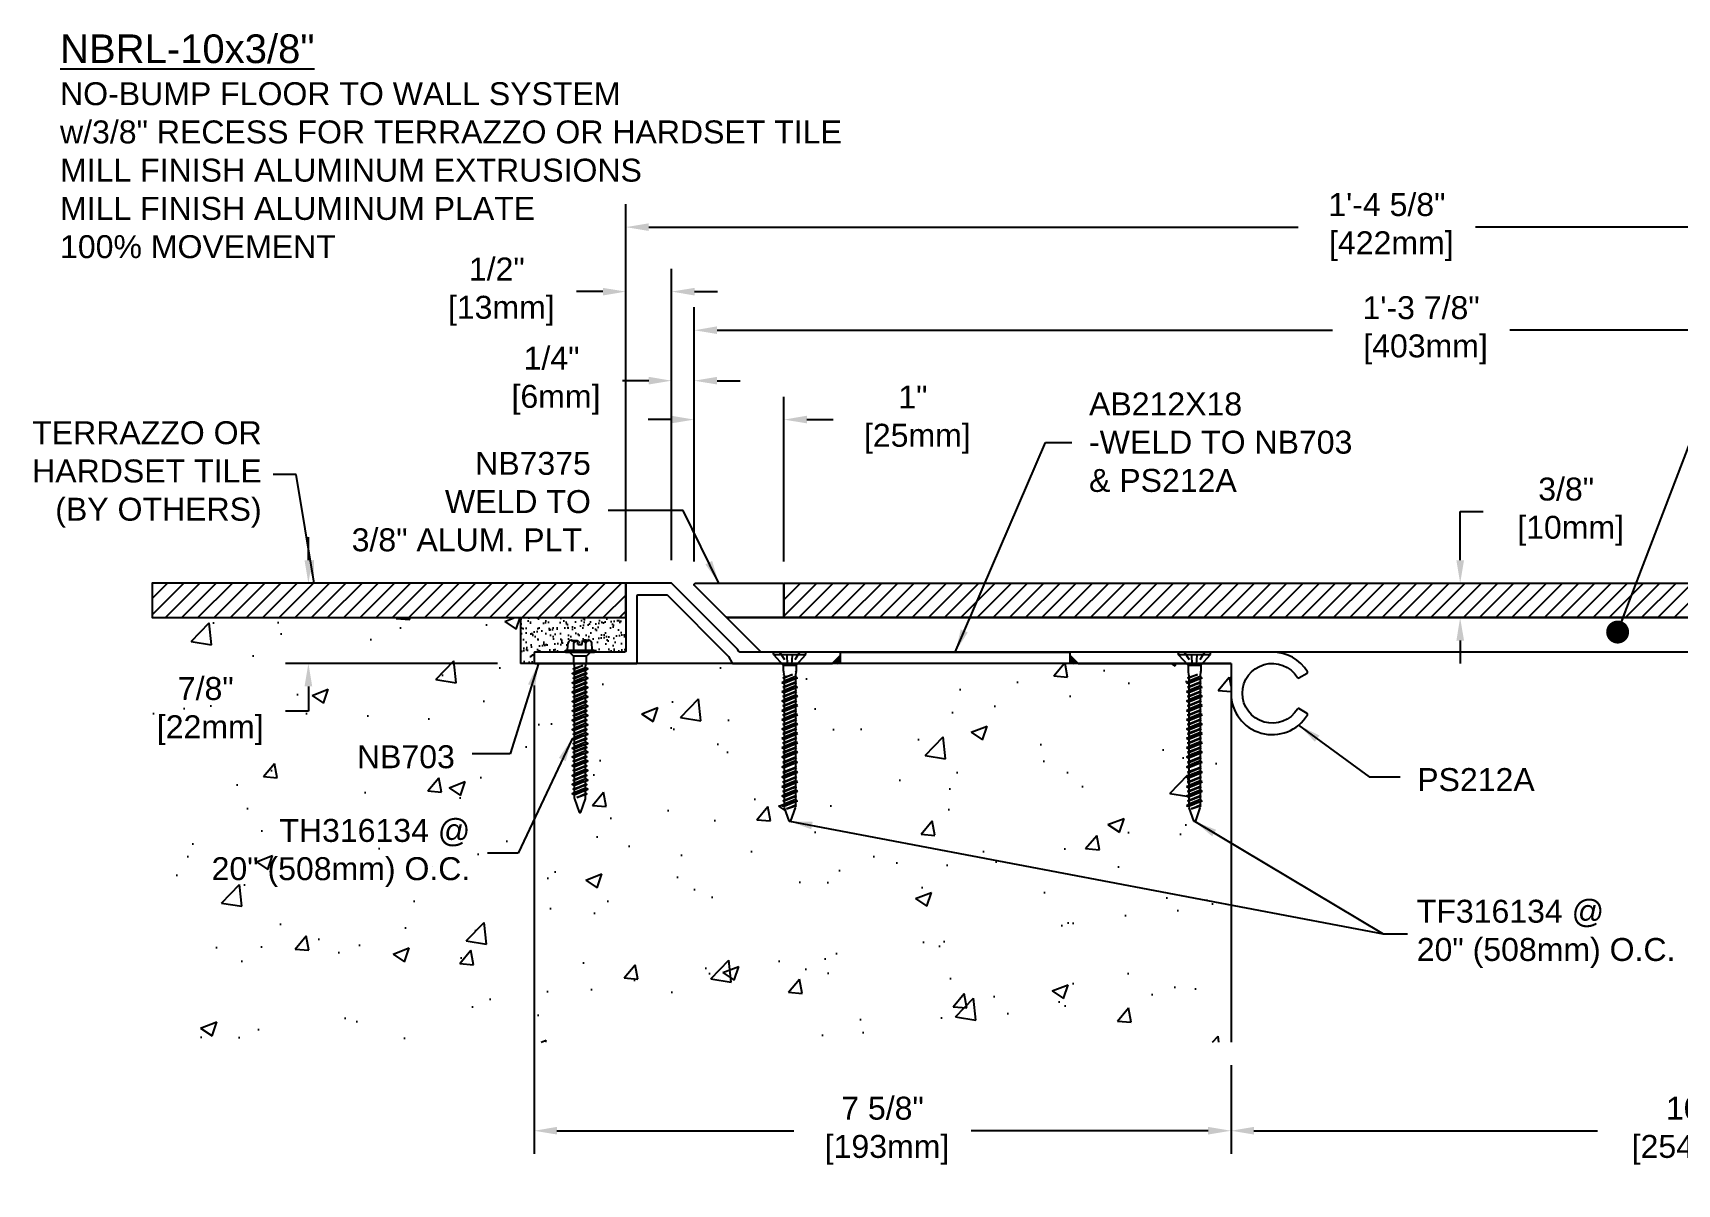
# Model space of a CAD drawing. Header units: inches. Extents: x -15.1 to 38.3, y -3.3 to 9.2.
# Drawn here: x -15.07 to 2.86, y -3.34 to 9.2 of the extents above; entities that cross this region are included whole.
import ezdxf

# ---------------------------------------------------------------- set-up
doc = ezdxf.new("R2010")
doc.units = ezdxf.units.IN
doc.header["$MEASUREMENT"] = 0
doc.linetypes.add('DASHED', pattern=[0.75, 0.5, -0.25])
for name, color, linetype in [('Anchors', 4, 'Continuous'), ('Conditions', 1, 'Continuous'), ('Dimensions', 3, 'Continuous'), ('Text', 2, 'Continuous')]:
    doc.layers.add(name, color=color, linetype=linetype)
doc.styles.add('Arial', font='arial.ttf')
doc.dimstyles.new('Arial', dxfattribs={"dimtxt": 0.25, "dimasz": 0.25, "dimexe": 0.25, "dimexo": 0.25, "dimgap": 0.25, "dimtad": 0, "dimtih": 1, "dimtoh": 1, "dimdec": 4, "dimzin": 0, "dimdsep": 46, "dimlunit": 4, "dimtxsty": 'Arial', "dimcen": 0.1875, "dimadec": 0, "dimazin": 0, "dimtfac": 1, "dimtdec": 4, "dimtofl": 0, "dimtmove": 0, "dimatfit": 3, "dimfxl": 0, "dimfrac": 2, "dimtolj": 1, "dimtzin": 0, "dimarcsym": 0})

# ---------------------------------------------------------------- blocks, each defined once
blk = doc.blocks.new('*D0')
at = {"layer": 'Defpoints', "color": 0}
for p in [(-8.1, 6.385), (-8.6, 3.197), (-8.1, 3.207)]:
    blk.add_point(p, dxfattribs=at)
at = {"layer": 'Dimensions', "color": 0, "lineweight": -2}
for p, q in [((-8.6, 3.447), (-8.6, 6.635)), ((-8.1, 3.457), (-8.1, 6.635)), ((-8.85, 6.385), (-9.136, 6.385)), ((-7.85, 6.385), (-7.6, 6.385))]:
    blk.add_line(p, q, dxfattribs=at)
at = {"layer": 'Dimensions', "color": 0}
for points in [[(-8.85, 6.426), (-8.85, 6.343), (-8.6, 6.385)], [(-7.85, 6.426), (-7.85, 6.343), (-8.1, 6.385)]]:
    blk.add_solid(points, dxfattribs=at)
at = {"layer": 'Dimensions', "color": 0, "insert": (-10.006, 6.385), "char_height": 0.25, "attachment_point": 5, "style": 'Arial'}
blk.add_mtext('\\A1;1/2"\\P [13mm]', dxfattribs=at)
blk = doc.blocks.new('*D1')
at = {"layer": 'Defpoints', "color": 0}
for p in [(-2, -1.795), (8, -1.795), (8, -2.761)]:
    blk.add_point(p, dxfattribs=at)
at = {"layer": 'Dimensions', "color": 0, "lineweight": -2}
for p, q in [((-2, -2.045), (-2, -3.011)), ((8, -2.045), (8, -3.011)), ((-1.75, -2.761), (1.997, -2.761)), ((7.75, -2.761), (4.003, -2.761))]:
    blk.add_line(p, q, dxfattribs=at)
at = {"layer": 'Dimensions', "color": 0}
for points in [[(-1.75, -2.719), (-1.75, -2.802), (-2, -2.761)], [(7.75, -2.719), (7.75, -2.802), (8, -2.761)]]:
    blk.add_solid(points, dxfattribs=at)
at = {"layer": 'Dimensions', "color": 0, "insert": (3, -2.761), "char_height": 0.25, "attachment_point": 5, "style": 'Arial'}
blk.add_mtext('\\A1;10"\\P [254mm]', dxfattribs=at)
blk = doc.blocks.new('*D2')
at = {"layer": 'Defpoints', "color": 0}
for p in [(-8.6, 3.207), (-12.061, 2.332), (-9.75, 2.332)]:
    blk.add_point(p, dxfattribs=at)
at = {"layer": 'Dimensions', "color": 0, "lineweight": -2}
for p, q in [((-12.061, 3.457), (-12.061, 3.707)), ((-8.85, 3.207), (-12.311, 3.207)), ((-10, 2.332), (-12.311, 2.332)), ((-12.061, 2.082), (-12.061, 1.813)), ((-12.061, 1.813), (-12.311, 1.813))]:
    blk.add_line(p, q, dxfattribs=at)
at = {"layer": 'Dimensions', "color": 0}
for points in [[(-12.103, 3.457), (-12.019, 3.457), (-12.061, 3.207)], [(-12.103, 2.082), (-12.019, 2.082), (-12.061, 2.332)]]:
    blk.add_solid(points, dxfattribs=at)
at = {"layer": 'Dimensions', "color": 0, "insert": (-13.18, 1.813), "char_height": 0.25, "attachment_point": 5, "style": 'Arial'}
blk.add_mtext('\\A1;7/8"\\P [22mm]', dxfattribs=at)
blk = doc.blocks.new('*D3')
at = {"layer": 'Defpoints', "color": 0}
for p in [(-0.891, 3.207), (0.499, 3.207), (-1.041, 2.832)]:
    blk.add_point(p, dxfattribs=at)
at = {"layer": 'Dimensions', "color": 0, "lineweight": -2}
for p, q in [((0.499, 3.457), (0.499, 3.987)), ((0.499, 3.987), (0.749, 3.987)), ((-0.641, 3.207), (0.749, 3.207)), ((-0.791, 2.832), (0.749, 2.832)), ((0.499, 2.582), (0.499, 2.332))]:
    blk.add_line(p, q, dxfattribs=at)
at = {"layer": 'Dimensions', "color": 0}
for points in [[(0.458, 3.457), (0.541, 3.457), (0.499, 3.207)], [(0.458, 2.582), (0.541, 2.582), (0.499, 2.832)]]:
    blk.add_solid(points, dxfattribs=at)
at = {"layer": 'Dimensions', "color": 0, "insert": (1.655, 3.987), "char_height": 0.25, "attachment_point": 5, "style": 'Arial'}
blk.add_mtext('\\A1;3/8"\\P [10mm]', dxfattribs=at)
blk = doc.blocks.new('*D4')
at = {"layer": 'Defpoints', "color": 0}
for p in [(8, 7.088), (-8.6, 3.197), (8, 3.207)]:
    blk.add_point(p, dxfattribs=at)
at = {"layer": 'Dimensions', "color": 0, "lineweight": -2}
for p, q in [((-8.6, 3.447), (-8.6, 7.338)), ((8, 3.457), (8, 7.338)), ((-8.35, 7.088), (-1.266, 7.088)), ((7.75, 7.088), (0.667, 7.088))]:
    blk.add_line(p, q, dxfattribs=at)
at = {"layer": 'Dimensions', "color": 0}
for points in [[(-8.35, 7.129), (-8.35, 7.046), (-8.6, 7.088)], [(7.75, 7.129), (7.75, 7.046), (8, 7.088)]]:
    blk.add_solid(points, dxfattribs=at)
at = {"layer": 'Dimensions', "color": 0, "insert": (-0.3, 7.088), "char_height": 0.25, "attachment_point": 5, "style": 'Arial'}
blk.add_mtext('\\A1;1\'-4 5/8"\\P [422mm]', dxfattribs=at)
blk = doc.blocks.new('A$C63CB1885')
for p, q in [((-0.176, 0), (-0.175, 0.018)), ((-0.176, 0), (0.176, 0)), ((-0.176, 0), (-0.07, -0.113)), ((-0.163, 0.029), (0.163, 0.029)), ((0.07, -0.113), (0.176, 0)), ((0.176, 0), (0.175, 0.018)), ((-0.07, -0.113), (0.07, -0.113)), ((-0.07, -0.113), (-0.07, -0.18)), ((0.07, -0.113), (0.07, -0.18)), ((-0.086, -0.302), (0.086, -0.251)), ((-0.086, -0.302), (-0.062, -0.289)), ((-0.086, -0.302), (-0.062, -0.315)), ((-0.086, -0.403), (0.086, -0.353)), ((-0.074, -0.251), (0.032, -0.215)), ((-0.074, -0.251), (-0.062, -0.245)), ((-0.074, -0.251), (-0.062, -0.257)), ((-0.074, -0.353), (0.074, -0.302)), ((-0.074, -0.353), (-0.062, -0.346)), ((-0.074, -0.353), (-0.062, -0.359)), ((-0.069, -0.189), (-0.063, -0.215)), ((-0.062, -0.245), (0.032, -0.215)), ((0.032, -0.215), (-0.062, -0.257)), ((-0.062, -0.225), (-0.062, -0.245)), ((0.062, -0.238), (-0.062, -0.289)), ((-0.062, -0.257), (-0.062, -0.289)), ((0.062, -0.264), (-0.062, -0.315)), ((-0.062, -0.346), (0.062, -0.296)), ((0.062, -0.308), (-0.062, -0.359)), ((-0.062, -0.315), (-0.062, -0.346)), ((0.062, -0.34), (-0.062, -0.391)), ((0.062, -0.225), (0.062, -0.238)), ((0.086, -0.251), (0.062, -0.238)), ((0.086, -0.251), (0.062, -0.264)), ((0.062, -0.264), (0.062, -0.296)), ((0.074, -0.302), (0.062, -0.296)), ((0.074, -0.302), (0.062, -0.308)), ((0.062, -0.308), (0.062, -0.34)), ((0.086, -0.353), (0.062, -0.34)), ((0.086, -0.353), (0.062, -0.366)), ((0.069, -0.189), (0.063, -0.215)), ((-0.086, -0.403), (-0.062, -0.391)), ((-0.086, -0.403), (-0.062, -0.416)), ((-0.086, -0.505), (0.086, -0.454)), ((-0.086, -0.505), (-0.062, -0.492)), ((-0.086, -0.505), (-0.062, -0.518)), ((-0.074, -0.454), (0.074, -0.403)), ((-0.074, -0.454), (-0.062, -0.448)), ((-0.074, -0.454), (-0.062, -0.46)), ((-0.074, -0.556), (0.074, -0.505)), ((-0.062, -0.359), (-0.062, -0.391)), ((0.062, -0.366), (-0.062, -0.416)), ((-0.062, -0.448), (0.062, -0.397)), ((0.062, -0.41), (-0.062, -0.46)), ((-0.062, -0.416), (-0.062, -0.448)), ((0.062, -0.441), (-0.062, -0.492)), ((-0.062, -0.46), (-0.062, -0.492)), ((0.062, -0.467), (-0.062, -0.518)), ((-0.062, -0.55), (0.062, -0.499)), ((0.062, -0.511), (-0.062, -0.562)), ((-0.062, -0.518), (-0.062, -0.55)), ((0.062, -0.366), (0.062, -0.397)), ((0.074, -0.403), (0.062, -0.397)), ((0.074, -0.403), (0.062, -0.41)), ((0.062, -0.41), (0.062, -0.441)), ((0.086, -0.454), (0.062, -0.441)), ((0.086, -0.454), (0.062, -0.467)), ((0.062, -0.467), (0.062, -0.499)), ((0.074, -0.505), (0.062, -0.499)), ((0.074, -0.505), (0.062, -0.511)), ((0.062, -0.511), (0.062, -0.543)), ((-0.086, -0.607), (0.086, -0.556)), ((-0.086, -0.607), (-0.062, -0.594)), ((-0.086, -0.607), (-0.062, -0.619)), ((-0.086, -0.708), (0.086, -0.657)), ((-0.086, -0.708), (-0.062, -0.695)), ((-0.086, -0.708), (-0.062, -0.721)), ((-0.074, -0.556), (-0.062, -0.55)), ((-0.074, -0.556), (-0.062, -0.562)), ((-0.074, -0.657), (0.074, -0.607)), ((-0.074, -0.657), (-0.062, -0.651)), ((-0.074, -0.657), (-0.062, -0.664)), ((-0.074, -0.759), (0.074, -0.708)), ((0.062, -0.543), (-0.062, -0.594)), ((-0.062, -0.562), (-0.062, -0.594)), ((0.062, -0.569), (-0.062, -0.619)), ((-0.062, -0.651), (0.062, -0.6)), ((0.062, -0.613), (-0.062, -0.664)), ((-0.062, -0.619), (-0.062, -0.651)), ((0.062, -0.644), (-0.062, -0.695)), ((-0.062, -0.664), (-0.062, -0.695)), ((0.062, -0.67), (-0.062, -0.721)), ((-0.062, -0.753), (0.062, -0.702)), ((0.062, -0.714), (-0.062, -0.765)), ((0.086, -0.556), (0.062, -0.543)), ((0.086, -0.556), (0.062, -0.569)), ((0.062, -0.569), (0.062, -0.6)), ((0.074, -0.607), (0.062, -0.6)), ((0.074, -0.607), (0.062, -0.613)), ((0.062, -0.613), (0.062, -0.644)), ((0.086, -0.657), (0.062, -0.644)), ((0.086, -0.657), (0.062, -0.67)), ((0.062, -0.67), (0.062, -0.702)), ((0.074, -0.708), (0.062, -0.702)), ((0.074, -0.708), (0.062, -0.714)), ((0.062, -0.714), (0.062, -0.746)), ((-0.086, -0.81), (0.086, -0.759)), ((-0.086, -0.81), (-0.062, -0.797)), ((-0.086, -0.81), (-0.062, -0.823)), ((-0.086, -0.911), (0.086, -0.86)), ((-0.074, -0.759), (-0.062, -0.753)), ((-0.074, -0.759), (-0.062, -0.765)), ((-0.074, -0.86), (0.074, -0.81)), ((-0.074, -0.86), (-0.062, -0.854)), ((-0.074, -0.86), (-0.062, -0.867)), ((-0.062, -0.721), (-0.062, -0.753)), ((0.062, -0.746), (-0.062, -0.797)), ((-0.062, -0.765), (-0.062, -0.797)), ((0.062, -0.772), (-0.062, -0.823)), ((-0.062, -0.854), (0.062, -0.804)), ((0.062, -0.816), (-0.062, -0.867)), ((-0.062, -0.823), (-0.062, -0.854)), ((0.062, -0.848), (-0.062, -0.898)), ((-0.062, -0.867), (-0.062, -0.898)), ((0.062, -0.873), (-0.062, -0.924)), ((0.086, -0.759), (0.062, -0.746)), ((0.086, -0.759), (0.062, -0.772)), ((0.062, -0.772), (0.062, -0.804)), ((0.074, -0.81), (0.062, -0.804)), ((0.074, -0.81), (0.062, -0.816)), ((0.062, -0.816), (0.062, -0.848)), ((0.086, -0.86), (0.062, -0.848)), ((0.086, -0.86), (0.062, -0.873)), ((0.062, -0.873), (0.062, -0.905)), ((-0.086, -0.911), (-0.062, -0.898)), ((-0.086, -0.911), (-0.062, -0.924)), ((-0.086, -1.013), (0.086, -0.962)), ((-0.086, -1.013), (-0.062, -1)), ((-0.086, -1.013), (-0.062, -1.026)), ((-0.086, -1.114), (0.086, -1.064)), ((-0.074, -0.962), (0.074, -0.911)), ((-0.074, -0.962), (-0.062, -0.956)), ((-0.074, -0.962), (-0.062, -0.968)), ((-0.074, -1.064), (0.074, -1.013)), ((-0.074, -1.064), (-0.062, -1.057)), ((-0.074, -1.064), (-0.062, -1.07)), ((-0.062, -0.956), (0.062, -0.905)), ((0.062, -0.917), (-0.062, -0.968)), ((-0.062, -0.924), (-0.062, -0.956)), ((0.062, -0.949), (-0.062, -1)), ((-0.062, -0.968), (-0.062, -1)), ((0.062, -0.975), (-0.062, -1.026)), ((-0.062, -1.057), (0.062, -1.007)), ((0.062, -1.019), (-0.062, -1.07)), ((-0.062, -1.026), (-0.062, -1.057)), ((0.062, -1.051), (-0.062, -1.101)), ((-0.062, -1.07), (-0.062, -1.101)), ((0.074, -0.911), (0.062, -0.905)), ((0.074, -0.911), (0.062, -0.917)), ((0.062, -0.917), (0.062, -0.949)), ((0.086, -0.962), (0.062, -0.949)), ((0.086, -0.962), (0.062, -0.975)), ((0.062, -0.975), (0.062, -1.007)), ((0.074, -1.013), (0.062, -1.007)), ((0.074, -1.013), (0.062, -1.019)), ((0.062, -1.019), (0.062, -1.051)), ((0.086, -1.064), (0.062, -1.051)), ((0.086, -1.064), (0.062, -1.077)), ((-0.086, -1.114), (-0.062, -1.101)), ((-0.086, -1.114), (-0.062, -1.127)), ((-0.086, -1.222), (0.086, -1.171)), ((-0.086, -1.222), (-0.062, -1.209)), ((-0.086, -1.222), (-0.062, -1.235)), ((-0.074, -1.171), (0.074, -1.121)), ((-0.074, -1.171), (-0.062, -1.165)), ((-0.074, -1.171), (-0.062, -1.178)), ((-0.074, -1.282), (0.074, -1.231)), ((0.062, -1.077), (-0.062, -1.127)), ((-0.062, -1.165), (0.062, -1.115)), ((0.062, -1.127), (-0.062, -1.178)), ((-0.062, -1.127), (-0.062, -1.165)), ((0.062, -1.159), (-0.062, -1.209)), ((-0.062, -1.178), (-0.062, -1.209)), ((0.062, -1.184), (-0.062, -1.235)), ((-0.062, -1.275), (0.062, -1.225)), ((-0.062, -1.235), (-0.062, -1.275)), ((0.062, -1.237), (-0.062, -1.288)), ((0.062, -1.077), (0.062, -1.115)), ((0.074, -1.121), (0.062, -1.115)), ((0.074, -1.121), (0.062, -1.127)), ((0.062, -1.127), (0.062, -1.159)), ((0.086, -1.171), (0.062, -1.159)), ((0.086, -1.171), (0.062, -1.184)), ((0.062, -1.184), (0.062, -1.225)), ((0.074, -1.231), (0.062, -1.225)), ((0.074, -1.231), (0.062, -1.237)), ((0.062, -1.237), (0.062, -1.269)), ((-0.086, -1.332), (0.086, -1.282)), ((-0.086, -1.332), (-0.062, -1.319)), ((-0.086, -1.332), (-0.062, -1.345)), ((-0.086, -1.438), (0.086, -1.387)), ((-0.086, -1.438), (-0.062, -1.425)), ((-0.074, -1.282), (-0.062, -1.275)), ((-0.074, -1.282), (-0.062, -1.288)), ((-0.074, -1.387), (0.074, -1.336)), ((-0.074, -1.387), (-0.062, -1.381)), ((-0.074, -1.387), (-0.062, -1.393)), ((0.062, -1.269), (-0.062, -1.319)), ((-0.062, -1.288), (-0.062, -1.319)), ((0.062, -1.295), (-0.062, -1.345)), ((-0.062, -1.381), (0.062, -1.33)), ((0.062, -1.343), (-0.062, -1.393)), ((-0.062, -1.345), (-0.062, -1.381)), ((0.062, -1.374), (-0.062, -1.425)), ((-0.062, -1.393), (-0.062, -1.425)), ((0.062, -1.4), (-0.062, -1.451)), ((-0.062, -1.483), (0.062, -1.433)), ((0.086, -1.282), (0.062, -1.269)), ((0.086, -1.282), (0.062, -1.295)), ((0.062, -1.295), (0.062, -1.33)), ((0.074, -1.336), (0.062, -1.33)), ((0.074, -1.336), (0.062, -1.343)), ((0.062, -1.343), (0.062, -1.374)), ((0.086, -1.387), (0.062, -1.374)), ((0.086, -1.387), (0.062, -1.4)), ((0.062, -1.4), (0.062, -1.433)), ((0.074, -1.439), (0.062, -1.433)), ((-0.086, -1.438), (-0.062, -1.451)), ((-0.086, -1.54), (0.086, -1.489)), ((-0.086, -1.54), (-0.062, -1.527)), ((-0.086, -1.54), (-0.062, -1.553)), ((-0.086, -1.643), (0.086, -1.592)), ((-0.074, -1.489), (0.074, -1.439)), ((-0.074, -1.489), (-0.062, -1.483)), ((-0.074, -1.489), (-0.062, -1.496)), ((-0.074, -1.592), (0.074, -1.541)), ((-0.074, -1.592), (-0.062, -1.586)), ((-0.074, -1.592), (-0.062, -1.598)), ((0.062, -1.445), (-0.062, -1.496)), ((-0.062, -1.451), (-0.062, -1.483)), ((0.062, -1.477), (-0.062, -1.527)), ((-0.062, -1.496), (-0.062, -1.527)), ((0.062, -1.502), (-0.062, -1.553)), ((-0.062, -1.586), (0.062, -1.535)), ((0.062, -1.547), (-0.062, -1.598)), ((-0.062, -1.553), (-0.062, -1.586)), ((0.062, -1.579), (-0.062, -1.63)), ((-0.062, -1.598), (-0.062, -1.63)), ((0.062, -1.605), (-0.062, -1.655)), ((0.074, -1.439), (0.062, -1.445)), ((0.062, -1.445), (0.062, -1.477)), ((0.086, -1.489), (0.062, -1.477)), ((0.086, -1.489), (0.062, -1.502)), ((0.062, -1.502), (0.062, -1.535)), ((0.074, -1.541), (0.062, -1.535)), ((0.074, -1.541), (0.062, -1.547)), ((0.062, -1.547), (0.062, -1.579)), ((0.086, -1.592), (0.062, -1.579)), ((0.086, -1.592), (0.062, -1.605)), ((0.062, -1.605), (0.062, -1.652)), ((-0.086, -1.643), (-0.062, -1.63)), ((-0.086, -1.643), (-0.062, -1.655)), ((-0.06, -1.668), (-0.01, -1.81)), ((-0.034, -1.679), (0.062, -1.636)), ((-0.034, -1.679), (0.074, -1.643)), ((0.062, -1.649), (-0.034, -1.679)), ((0.06, -1.668), (0.01, -1.81)), ((0.074, -1.643), (0.062, -1.636)), ((0.074, -1.643), (0.062, -1.649))]:
    blk.add_line(p, q)
at = {"linetype": 'DASHED', "ltscale": 0.025}
for p, q in [((-0.113, 0.029), (-0.024, -0.106)), ((-0.024, -0.106), (-0.031, 0.028)), ((0.024, -0.106), (0.031, 0.029)), ((0.112, 0.029), (0.024, -0.106)), ((-0.024, -0.106), (0.024, -0.106))]:
    blk.add_line(p, q, dxfattribs=at)
for centre, radius, start, end in [((-0.163, 0.017), 0.0112, 90, 175), ((0.163, 0.017), 0.0112, 5, 90), ((-0.023, -0.18), 0.0465, 180, 191.9357), ((-0.109, -0.225), 0.0465, 0, 11.9357), ((0.109, -0.225), 0.0465, 168.0643, 180), ((0.023, -0.18), 0.0465, 348.0643, 0), ((-0.016, -1.652), 0.0465, 183.9476, 199.3058), ((0.016, -1.652), 0.0465, 340.6942, 0), ((0, -1.806), 0.0106, 204.1001, 335.8999)]:
    blk.add_arc(centre, radius, start, end)
blk = doc.blocks.new('TF316134')
blk.add_blockref('A$C63CB1885', (0, -0.0285))
blk = doc.blocks.new('TH316134')
for p, q in [((-0.157, 0.019), (0.157, 0.019)), ((-0.157, 0), (-0.157, 0.019)), ((-0.157, 0), (0.157, 0)), ((-0.135, 0.029), (-0.129, 0.1)), ((-0.115, 0), (-0.07, -0.045)), ((-0.097, 0.127), (-0.027, 0.127)), ((-0.065, 0.019), (-0.065, 0.1)), ((-0.023, 0.083), (-0.027, 0.127)), ((-0.023, 0.083), (0.023, 0.083)), ((0.023, 0.083), (0.027, 0.127)), ((0.027, 0.127), (0.097, 0.127)), ((0.064, 0.019), (0.064, 0.1)), ((0.115, 0), (0.07, -0.045)), ((0.135, 0.029), (0.129, 0.1)), ((0.157, 0.019), (0.157, 0)), ((-0.074, -0.184), (0.032, -0.147)), ((0.032, -0.147), (-0.062, -0.19)), ((-0.062, -0.177), (0.032, -0.147)), ((0.062, -0.171), (-0.062, -0.221)), ((-0.086, -0.234), (0.086, -0.184)), ((-0.086, -0.336), (0.086, -0.285)), ((-0.074, -0.285), (0.074, -0.234)), ((-0.074, -0.387), (0.074, -0.336)), ((0.062, -0.197), (-0.062, -0.247)), ((-0.062, -0.279), (0.062, -0.228)), ((0.062, -0.241), (-0.062, -0.291)), ((0.062, -0.272), (-0.062, -0.323)), ((0.062, -0.298), (-0.062, -0.349)), ((-0.062, -0.381), (0.062, -0.33)), ((0.062, -0.342), (-0.062, -0.393)), ((-0.086, -0.437), (0.086, -0.387)), ((-0.086, -0.539), (0.086, -0.488)), ((-0.074, -0.488), (0.074, -0.437)), ((0.062, -0.374), (-0.062, -0.425)), ((0.062, -0.4), (-0.062, -0.45)), ((-0.062, -0.482), (0.062, -0.431)), ((0.062, -0.444), (-0.062, -0.494)), ((0.062, -0.475), (-0.062, -0.526)), ((0.062, -0.501), (-0.062, -0.552)), ((-0.062, -0.584), (0.062, -0.533)), ((-0.086, -0.641), (0.086, -0.59)), ((-0.086, -0.742), (0.086, -0.691)), ((-0.074, -0.59), (0.074, -0.539)), ((-0.074, -0.691), (0.074, -0.641)), ((0.062, -0.545), (-0.062, -0.596)), ((0.062, -0.577), (-0.062, -0.628)), ((0.062, -0.603), (-0.062, -0.654)), ((-0.062, -0.685), (0.062, -0.634)), ((0.062, -0.647), (-0.062, -0.698)), ((0.062, -0.678), (-0.062, -0.729)), ((0.062, -0.704), (-0.062, -0.755)), ((-0.086, -0.844), (0.086, -0.793)), ((-0.086, -0.945), (0.086, -0.895)), ((-0.074, -0.793), (0.074, -0.742)), ((-0.074, -0.895), (0.074, -0.844)), ((-0.062, -0.787), (0.062, -0.736)), ((0.062, -0.748), (-0.062, -0.799)), ((0.062, -0.78), (-0.062, -0.831)), ((0.062, -0.806), (-0.062, -0.857)), ((-0.062, -0.888), (0.062, -0.838)), ((0.062, -0.85), (-0.062, -0.901)), ((0.062, -0.882), (-0.062, -0.932)), ((-0.086, -1.047), (0.086, -0.996)), ((-0.074, -0.996), (0.074, -0.945)), ((-0.074, -1.09), (0.074, -1.039)), ((0.062, -0.907), (-0.062, -0.958)), ((-0.062, -0.99), (0.062, -0.939)), ((0.062, -0.951), (-0.062, -1.002)), ((0.062, -0.983), (-0.062, -1.034)), ((0.062, -1.009), (-0.062, -1.06)), ((-0.062, -1.084), (0.062, -1.033)), ((0.062, -1.045), (-0.062, -1.096)), ((-0.086, -1.141), (0.086, -1.09)), ((-0.086, -1.242), (0.086, -1.191)), ((-0.074, -1.191), (0.074, -1.141)), ((-0.074, -1.293), (0.074, -1.242)), ((0.062, -1.077), (-0.062, -1.128)), ((0.062, -1.103), (-0.062, -1.154)), ((-0.062, -1.185), (0.062, -1.134)), ((0.062, -1.147), (-0.062, -1.198)), ((0.062, -1.178), (-0.062, -1.229)), ((0.062, -1.204), (-0.062, -1.255)), ((-0.062, -1.287), (0.062, -1.236)), ((0.062, -1.248), (-0.062, -1.299)), ((-0.086, -1.344), (0.086, -1.293)), ((-0.086, -1.445), (0.086, -1.395)), ((-0.074, -1.395), (0.074, -1.344)), ((0.062, -1.28), (-0.062, -1.331)), ((0.062, -1.306), (-0.062, -1.357)), ((-0.062, -1.388), (0.062, -1.338)), ((0.062, -1.35), (-0.062, -1.401)), ((0.062, -1.382), (-0.062, -1.432)), ((0.062, -1.407), (-0.062, -1.458)), ((-0.086, -1.547), (0.086, -1.496)), ((-0.074, -1.496), (0.074, -1.445)), ((-0.062, -1.49), (0.062, -1.439)), ((0.062, -1.451), (-0.062, -1.502)), ((0.062, -1.483), (-0.062, -1.534)), ((0.062, -1.509), (-0.062, -1.56)), ((-0.034, -1.584), (0.062, -1.541)), ((-0.034, -1.584), (0.074, -1.547)), ((0.062, -1.553), (-0.034, -1.584))]:
    blk.add_line(p, q)
blk.add_lwpolyline([(0.07, -0.045), (-0.07, -0.045), (-0.07, -0.112, 0.052126), (-0.069, -0.122), (-0.063, -0.148, -0.052126), (-0.062, -0.157), (-0.062, -0.177), (-0.074, -0.184), (-0.062, -0.19), (-0.062, -0.221), (-0.086, -0.234), (-0.062, -0.247), (-0.062, -0.279), (-0.074, -0.285), (-0.062, -0.291), (-0.062, -0.323), (-0.086, -0.336), (-0.062, -0.349), (-0.062, -0.381), (-0.074, -0.387), (-0.062, -0.393), (-0.062, -0.425), (-0.086, -0.437), (-0.062, -0.45), (-0.062, -0.482), (-0.074, -0.488), (-0.062, -0.494), (-0.062, -0.526), (-0.086, -0.539), (-0.062, -0.552), (-0.062, -0.584), (-0.074, -0.59), (-0.062, -0.596), (-0.062, -0.628), (-0.086, -0.641), (-0.062, -0.654), (-0.062, -0.685), (-0.074, -0.691), (-0.062, -0.698), (-0.062, -0.729), (-0.086, -0.742), (-0.062, -0.755), (-0.062, -0.787), (-0.074, -0.793), (-0.062, -0.799), (-0.062, -0.831), (-0.086, -0.844), (-0.062, -0.857), (-0.062, -0.888), (-0.074, -0.895), (-0.062, -0.901), (-0.062, -0.932), (-0.086, -0.945), (-0.062, -0.958), (-0.062, -0.99), (-0.074, -0.996), (-0.062, -1.002), (-0.062, -1.034), (-0.086, -1.047), (-0.062, -1.06), (-0.062, -1.084), (-0.074, -1.09), (-0.062, -1.096), (-0.062, -1.128), (-0.086, -1.141), (-0.062, -1.154), (-0.062, -1.185), (-0.074, -1.191), (-0.062, -1.198), (-0.062, -1.229), (-0.086, -1.242), (-0.062, -1.255), (-0.062, -1.287), (-0.074, -1.293), (-0.062, -1.299), (-0.062, -1.331), (-0.086, -1.344), (-0.062, -1.357), (-0.062, -1.388), (-0.074, -1.395), (-0.062, -1.401), (-0.062, -1.432), (-0.086, -1.445), (-0.062, -1.458), (-0.062, -1.49), (-0.074, -1.496), (-0.062, -1.502), (-0.062, -1.534), (-0.086, -1.547), (-0.062, -1.56), (-0.062, -1.586, 0.084437), (-0.06, -1.601), (-0.01, -1.744, 0.648167), (0.01, -1.744), (0.06, -1.601, 0.084437), (0.062, -1.586), (0.062, -1.553), (0.074, -1.547), (0.062, -1.541), (0.062, -1.509), (0.086, -1.496), (0.062, -1.483), (0.062, -1.451), (0.074, -1.445), (0.062, -1.439), (0.062, -1.407), (0.086, -1.395), (0.062, -1.382), (0.062, -1.35), (0.074, -1.344), (0.062, -1.338), (0.062, -1.306), (0.086, -1.293), (0.062, -1.28), (0.062, -1.248), (0.074, -1.242), (0.062, -1.236), (0.062, -1.204), (0.086, -1.191), (0.062, -1.178), (0.062, -1.147), (0.074, -1.141), (0.062, -1.134), (0.062, -1.103), (0.086, -1.09), (0.062, -1.077), (0.062, -1.045), (0.074, -1.039), (0.062, -1.033), (0.062, -1.009), (0.086, -0.996), (0.062, -0.983), (0.062, -0.951), (0.074, -0.945), (0.062, -0.939), (0.062, -0.907), (0.086, -0.895), (0.062, -0.882), (0.062, -0.85), (0.074, -0.844), (0.062, -0.838), (0.062, -0.806), (0.086, -0.793), (0.062, -0.78), (0.062, -0.748), (0.074, -0.742), (0.062, -0.736), (0.062, -0.704), (0.086, -0.691), (0.062, -0.678), (0.062, -0.647), (0.074, -0.641), (0.062, -0.634), (0.062, -0.603), (0.086, -0.59), (0.062, -0.577), (0.062, -0.545), (0.074, -0.539), (0.062, -0.533), (0.062, -0.501), (0.086, -0.488), (0.062, -0.475), (0.062, -0.444), (0.074, -0.437), (0.062, -0.431), (0.062, -0.4), (0.086, -0.387), (0.062, -0.374), (0.062, -0.342), (0.074, -0.336), (0.062, -0.33), (0.062, -0.298), (0.086, -0.285), (0.062, -0.272), (0.062, -0.241), (0.074, -0.234), (0.062, -0.228), (0.062, -0.197), (0.086, -0.184), (0.062, -0.171), (0.062, -0.157, -0.052126), (0.063, -0.148), (0.069, -0.122, 0.052126), (0.07, -0.112)], format="xyb", close=True)
for centre, radius, start, end in [((-0.146, 0.03), 0.0112, 270, 355), ((-0.097, 0.095), 0.0327, 9.285, 170.715), ((0, 0.038), 0.0896, 107.4215, 136.0407), ((0, 0.038), 0.0896, 43.9593, 72.5785), ((0.097, 0.095), 0.0327, 9.285, 170.715), ((0.146, 0.03), 0.0112, 185, 270)]:
    blk.add_arc(centre, radius, start, end)
blk = doc.blocks.new('NB703')
at = {"linetype": 'Continuous', "flags": 128}
blk.add_lwpolyline([(-0.552, 0), (0.553, 0, 0.414214), (0.563, 0.01), (0.563, 0.74, -0.414214), (0.573, 0.75), (0.882, 0.75, -0.198912), (0.889, 0.747), (1.555, 0.08, -0.065543), (1.557, 0.078), (1.599, 0.005, 0.267949), (1.608, 0), (2.686, 0, 0.198912), (2.693, 0.003), (2.78, 0.09), (2.78, 0.115, 0.414214), (2.77, 0.125), (1.68, 0.125, -0.267949), (1.671, 0.13), (1.657, 0.155, 0.065543), (1.655, 0.157), (0.94, 0.872, 0.198912), (0.933, 0.875), (0.447, 0.875, 0.414214), (0.437, 0.865), (0.437, 0.135, -0.414214), (0.428, 0.125), (-0.552, 0.125, 0.414214), (-0.562, 0.115), (-0.562, 0.01, 0.414214)], format="xyb", close=True, dxfattribs=at)
blk = doc.blocks.new('NB7375')
at = {"linetype": 'Continuous', "flags": 128}
blk.add_lwpolyline([(-0.302, 0.375, 0.414214), (-0.317, 0.36), (-0.317, 0.015, 0.414214), (-0.302, 0), (0.302, 0, 0.198912), (0.312, 0.004), (0.658, 0.349, 0.668179), (0.647, 0.375)], format="xyb", close=True, dxfattribs=at)
blk = doc.blocks.new('*D11')
at = {"layer": 'Defpoints', "color": 0}
for p in [(-7.854, 5.414), (-8.1, 3.207), (-7.854, 3.192)]:
    blk.add_point(p, dxfattribs=at)
at = {"layer": 'Dimensions', "color": 0, "lineweight": -2}
for p, q in [((-8.1, 3.457), (-8.1, 5.664)), ((-7.854, 3.442), (-7.854, 5.664)), ((-8.35, 5.414), (-8.636, 5.414)), ((-7.604, 5.414), (-7.354, 5.414))]:
    blk.add_line(p, q, dxfattribs=at)
at = {"layer": 'Dimensions', "color": 0}
for points in [[(-8.35, 5.456), (-8.35, 5.373), (-8.1, 5.414)], [(-7.604, 5.456), (-7.604, 5.373), (-7.854, 5.414)]]:
    blk.add_solid(points, dxfattribs=at)
at = {"layer": 'Dimensions', "color": 0, "insert": (-9.409, 5.414), "char_height": 0.25, "attachment_point": 5, "style": 'Arial'}
blk.add_mtext('\\A1;1/4"\\P [6mm]', dxfattribs=at)
blk = doc.blocks.new('*D12')
at = {"layer": 'Defpoints', "color": 0}
for p in [(-9.6, 2.342), (-2, -1.795), (-2, -2.761)]:
    blk.add_point(p, dxfattribs=at)
at = {"layer": 'Dimensions', "color": 0, "lineweight": -2}
for p, q in [((-9.6, 2.092), (-9.6, -3.011)), ((-2, -2.045), (-2, -3.011)), ((-9.35, -2.761), (-6.766, -2.761)), ((-2.25, -2.761), (-4.833, -2.761))]:
    blk.add_line(p, q, dxfattribs=at)
at = {"layer": 'Dimensions', "color": 0}
for points in [[(-9.35, -2.719), (-9.35, -2.802), (-9.6, -2.761)], [(-2.25, -2.719), (-2.25, -2.802), (-2, -2.761)]]:
    blk.add_solid(points, dxfattribs=at)
at = {"layer": 'Dimensions', "color": 0, "insert": (-5.8, -2.761), "char_height": 0.25, "attachment_point": 5, "style": 'Arial'}
blk.add_mtext('\\A1;7 5/8"\\P [193mm]', dxfattribs=at)
blk = doc.blocks.new('*D13')
at = {"layer": 'Defpoints', "color": 0}
for p in [(-7.854, 4.99), (-7.854, 3.192), (-6.875, 3.192)]:
    blk.add_point(p, dxfattribs=at)
at = {"layer": 'Dimensions', "color": 0, "lineweight": -2}
for p, q in [((-7.854, 3.442), (-7.854, 5.24)), ((-6.875, 3.442), (-6.875, 5.24)), ((-8.104, 4.99), (-8.354, 4.99)), ((-6.625, 4.99), (-6.338, 4.99))]:
    blk.add_line(p, q, dxfattribs=at)
at = {"layer": 'Dimensions', "color": 0}
for points in [[(-8.104, 5.032), (-8.104, 4.949), (-7.854, 4.99)], [(-6.625, 5.032), (-6.625, 4.949), (-6.875, 4.99)]]:
    blk.add_solid(points, dxfattribs=at)
at = {"layer": 'Dimensions', "color": 0, "insert": (-5.469, 4.99), "char_height": 0.25, "attachment_point": 5, "style": 'Arial'}
blk.add_mtext('\\A1;1"\\P [25mm]', dxfattribs=at)
blk = doc.blocks.new('*D14')
at = {"layer": 'Defpoints', "color": 0}
for p in [(-7.854, 5.964), (-7.854, 3.192), (8, 3.207)]:
    blk.add_point(p, dxfattribs=at)
at = {"layer": 'Dimensions', "color": 0, "lineweight": -2}
for p, q in [((-7.854, 3.442), (-7.854, 6.214)), ((8, 3.457), (8, 6.214)), ((-7.604, 5.964), (-0.893, 5.964)), ((7.75, 5.964), (1.04, 5.964))]:
    blk.add_line(p, q, dxfattribs=at)
at = {"layer": 'Dimensions', "color": 0}
for points in [[(-7.604, 6.006), (-7.604, 5.923), (-7.854, 5.964)], [(7.75, 6.006), (7.75, 5.923), (8, 5.964)]]:
    blk.add_solid(points, dxfattribs=at)
at = {"layer": 'Dimensions', "color": 0, "insert": (0.073, 5.964), "char_height": 0.25, "attachment_point": 5, "style": 'Arial'}
blk.add_mtext('\\A1;1\'-3 7/8"\\P [403mm]', dxfattribs=at)
blk = doc.blocks.new('PS212A')
at = {"linetype": 'Continuous', "flags": 128}
blk.add_lwpolyline([(0.45, 0.125), (-1.747, 0.125, 0.414214), (-1.757, 0.115), (-1.757, 0.094, 0.198912), (-1.754, 0.087), (-1.67, 0.003, 0.198912), (-1.663, 0), (-0.01, 0, -0.414214), (0, -0.01), (0, -0.325, 0.758338), (0.834, -0.559, 0.420887), (0.831, -0.545), (0.74, -0.492, 0.405496), (0.726, -0.496, -3.520953), (0.726, -0.154, 0.405496), (0.74, -0.158), (0.831, -0.105, 0.420887), (0.834, -0.091, 0.261868)], format="xyb", close=True, dxfattribs=at)

msp = doc.modelspace()

# ---------------------------------------------------------------- hatches: boundary and pattern name
for points in [[(-6.26012, 2.41881, 0.19891237), (-6.25719, 2.42588), (-6.25719, 2.34508, -0.15694642), (-6.29034, 2.33175), (-6.2986, 2.33175, -0.16352311), (-6.33288, 2.34605)], [(-3.75426, 2.41881, -0.19891237), (-3.75719, 2.42588), (-3.75719, 2.34508, 0.15694642), (-3.72405, 2.33175), (-3.71579, 2.33175, 0.16352311), (-3.68151, 2.34605)]]:
    msp.add_hatch(color=256).paths.add_polyline_path(points)
at = {"layer": 'Conditions'}
h = msp.add_hatch(dxfattribs=at)
h.set_pattern_fill('ANSI31', color=256, style=0)
h.set_pattern_definition([(45, (3.52531, -4e-16), (-0.08838835, 0.08838835), [])])
h.paths.add_polyline_path([(-8.59969, 3.19675), (-8.59969, 3.20675), (-13.76564, 3.20675), (-13.76564, 2.83175), (-8.59969, 2.83175)])
h = msp.add_hatch(dxfattribs=at)
h.set_pattern_fill('ANSI31', color=256, style=0)
h.paths.add_polyline_path([(7.75, 3.20675), (-6.87505, 3.20675), (-6.87505, 2.83175), (7.75, 2.83175)])
h = msp.add_hatch(dxfattribs=at)
h.set_pattern_fill('AR-CONC', color=256, scale=0.25, style=0)
h.paths.add_polyline_path([(-2.46092, 1.14045), (-2.47244, 1.14665), (-2.46092, 1.15286), (-2.46092, 1.19304), (-2.485, 1.206), (-2.46092, 1.21896), (-2.46093, 1.25058), (-2.47244, 1.25678), (-2.46093, 1.26298), (-2.46093, 1.30092), (-2.485, 1.31388), (-2.46093, 1.32684), (-2.46093, 1.35847), (-2.47244, 1.36466), (-2.46094, 1.37085), (-2.46094, 1.40249), (-2.485, 1.41544), (-2.46094, 1.4284), (-2.46094, 1.46003), (-2.47244, 1.46622), (-2.46094, 1.47241), (-2.46095, 1.50405), (-2.485, 1.517), (-2.46095, 1.52996), (-2.46095, 1.5616), (-2.47244, 1.56779), (-2.46095, 1.57397), (-2.46095, 1.60562), (-2.485, 1.61857), (-2.46096, 1.63151), (-2.46096, 1.66317), (-2.47244, 1.66935), (-2.46096, 1.67553), (-2.46096, 1.70719), (-2.485, 1.72013), (-2.46096, 1.73307), (-2.46097, 1.76474), (-2.47244, 1.77091), (-2.46097, 1.77709), (-2.46097, 1.80875), (-2.485, 1.82169), (-2.46097, 1.83463), (-2.46097, 1.8663), (-2.47244, 1.87247), (-2.46097, 1.87865), (-2.46098, 1.91032), (-2.485, 1.92325), (-2.46098, 1.93619), (-2.46098, 1.96787), (-2.47244, 1.97404), (-2.46098, 1.9802), (-2.46099, 2.01189), (-2.485, 2.02482), (-2.46099, 2.03775), (-2.46099, 2.06944), (-2.47244, 2.0756), (-2.46099, 2.08176), (-2.46099, 2.11345), (-2.485, 2.12638), (-2.461, 2.1393), (-2.461, 2.171), (-2.47244, 2.17716), (-2.461, 2.18332), (-2.461, 2.20346, 0.12874664), (-2.46311, 2.22693, -0.0696153), (-2.46749, 2.23904), (-2.461, 2.20832), (-2.461, 2.18332), (-2.36666, 2.21361), (-2.461, 2.171), (-2.461, 2.1393), (-2.3365, 2.19009), (-2.3365, 2.20832), (-2.33001, 2.23904, 0.05212645), (-2.329, 2.24866), (-2.329, 2.31575), (-2.4685, 2.31575), (-2.4685, 2.24866, 0.128787), (-2.46639, 2.22519, -0.0696153), (-2.46201, 2.21307), (-2.4685, 2.2438), (-2.4685, 2.31575), (-2.48365, 2.33175), (-6.72726, 2.33175), (-6.74241, 2.31575), (-6.74241, 2.2438), (-6.74891, 2.21307, 0.13295553), (-6.74754, 2.18881), (-6.72591, 2.17716), (-6.74991, 2.16424), (-6.74991, 2.13254), (-6.73847, 2.12638), (-6.74991, 2.12022), (-6.74991, 2.08852), (-6.72591, 2.0756), (-6.74991, 2.06267), (-6.74991, 2.03098), (-6.73847, 2.02482), (-6.74991, 2.01865), (-6.74991, 1.98696), (-6.72591, 1.97404), (-6.74991, 1.96111), (-6.74991, 1.92942), (-6.73847, 1.92325), (-6.74991, 1.91709), (-6.74991, 1.8854), (-6.72591, 1.87247), (-6.74991, 1.85955), (-6.74991, 1.82786), (-6.73847, 1.82169), (-6.74991, 1.81553), (-6.74991, 1.78384), (-6.72591, 1.77091), (-6.74991, 1.75799), (-6.74991, 1.72629), (-6.73847, 1.72013), (-6.74991, 1.71397), (-6.74991, 1.68227), (-6.72591, 1.66935), (-6.74991, 1.65642), (-6.74991, 1.62473), (-6.73847, 1.61857), (-6.74991, 1.6124), (-6.74991, 1.58071), (-6.72591, 1.56779), (-6.74991, 1.55486), (-6.74991, 1.52317), (-6.73847, 1.517), (-6.74991, 1.51084), (-6.74991, 1.47915), (-6.72591, 1.46622), (-6.74991, 1.4533), (-6.74991, 1.42161), (-6.73847, 1.41544), (-6.74991, 1.40928), (-6.74991, 1.37759), (-6.72591, 1.36466), (-6.74991, 1.35174), (-6.74991, 1.31373), (-6.73847, 1.30756), (-6.74991, 1.3014), (-6.74991, 1.26971), (-6.72591, 1.25678), (-6.74991, 1.24386), (-6.74991, 1.2036), (-6.73847, 1.19743), (-6.74991, 1.19127), (-6.74991, 1.15958), (-6.72591, 1.14665), (-6.74991, 1.13373), (-6.74991, 1.09797), (-6.73847, 1.0918), (-6.74991, 1.08564), (-6.74991, 1.05395), (-6.72591, 1.04102), (-6.74991, 1.0281), (-6.74991, 0.9957), (-6.73847, 0.98954), (-6.74991, 0.98338), (-6.74991, 0.95168), (-6.72591, 0.93876), (-6.74991, 0.92583), (-6.74991, 0.89344), (-6.73847, 0.88728), (-6.74991, 0.88112), (-6.74991, 0.84942), (-6.72591, 0.8365), (-6.74991, 0.82357), (-6.74991, 0.79188), (-6.73847, 0.78572), (-6.74991, 0.77955), (-6.74991, 0.76813), (-6.80194, 0.61961, -0.70927499), (-6.8218, 0.61795), (-6.87643, 0.77388), (-6.89841, 0.78572), (-6.8743, 0.7987), (-6.8743, 0.83028), (-6.88585, 0.8365), (-6.87431, 0.84271), (-6.87431, 0.875), (-6.89841, 0.88798), (-6.87431, 0.90095), (-6.87431, 0.93255), (-6.88585, 0.93876), (-6.87431, 0.94497), (-6.87432, 0.97727), (-6.89841, 0.99024), (-6.87432, 1.00321), (-6.87432, 1.03481), (-6.88585, 1.04102), (-6.87432, 1.04723), (-6.87432, 1.0829), (-6.89841, 1.09587), (-6.87433, 1.10884), (-6.87433, 1.14045), (-6.88585, 1.14665), (-6.87433, 1.15286), (-6.87433, 1.19304), (-6.89841, 1.206), (-6.87433, 1.21896), (-6.87434, 1.25058), (-6.88585, 1.25678), (-6.87434, 1.26298), (-6.87434, 1.30092), (-6.89841, 1.31388), (-6.87434, 1.32684), (-6.87435, 1.35847), (-6.88585, 1.36466), (-6.87435, 1.37085), (-6.87435, 1.40249), (-6.89841, 1.41544), (-6.87435, 1.4284), (-6.87435, 1.46003), (-6.88585, 1.46622), (-6.87435, 1.47241), (-6.87436, 1.50405), (-6.89841, 1.517), (-6.87436, 1.52996), (-6.87436, 1.5616), (-6.88585, 1.56779), (-6.87436, 1.57397), (-6.87436, 1.60562), (-6.89841, 1.61857), (-6.87437, 1.63151), (-6.87437, 1.66317), (-6.88585, 1.66935), (-6.87437, 1.67553), (-6.87437, 1.70719), (-6.89841, 1.72013), (-6.87437, 1.73307), (-6.87438, 1.76474), (-6.88585, 1.77091), (-6.87438, 1.77709), (-6.87438, 1.80875), (-6.89841, 1.82169), (-6.87438, 1.83463), (-6.87438, 1.8663), (-6.88585, 1.87247), (-6.87439, 1.87865), (-6.87439, 1.91032), (-6.89841, 1.92325), (-6.87439, 1.93619), (-6.87439, 1.96787), (-6.88585, 1.97404), (-6.87439, 1.9802), (-6.8744, 2.01189), (-6.89841, 2.02482), (-6.8744, 2.03775), (-6.8744, 2.06944), (-6.88585, 2.0756), (-6.8744, 2.08176), (-6.8744, 2.11345), (-6.89841, 2.12638), (-6.87441, 2.1393), (-6.87441, 2.171), (-6.88585, 2.17716), (-6.87441, 2.18332), (-6.87441, 2.20346, 0.12874664), (-6.87652, 2.22693, -0.0696153), (-6.88091, 2.23904), (-6.87441, 2.20832), (-6.87441, 2.18332), (-6.78007, 2.21361), (-6.87441, 2.171), (-6.87441, 2.1393), (-6.74991, 2.19009), (-6.74991, 2.20832), (-6.74342, 2.23904, 0.05212645), (-6.74241, 2.24866), (-6.74241, 2.31575), (-6.88191, 2.31575), (-6.88191, 2.24866, 0.128787), (-6.8798, 2.22519, -0.0696153), (-6.87542, 2.21307), (-6.88191, 2.2438), (-6.88191, 2.31575), (-6.89706, 2.33175), (-9.74969, 2.33175), (-9.74969, 2.83175), (-13.76564, 2.83175), (-13.76564, -1.79548), (-2, -1.79548), (-2, 2.32176, 0.41421356), (-2.01, 2.33175), (-2.31385, 2.33175), (-2.329, 2.31575), (-2.329, 2.2438), (-2.33549, 2.21307, 0.13295553), (-2.33413, 2.18881), (-2.3125, 2.17716), (-2.3365, 2.16424), (-2.3365, 2.13254), (-2.32506, 2.12638), (-2.3365, 2.12022), (-2.3365, 2.08852), (-2.3125, 2.0756), (-2.3365, 2.06267), (-2.3365, 2.03098), (-2.32506, 2.02482), (-2.3365, 2.01865), (-2.3365, 1.98696), (-2.3125, 1.97404), (-2.3365, 1.96111), (-2.3365, 1.92942), (-2.32506, 1.92325), (-2.3365, 1.91709), (-2.3365, 1.8854), (-2.3125, 1.87247), (-2.3365, 1.85955), (-2.3365, 1.82786), (-2.32506, 1.82169), (-2.3365, 1.81553), (-2.3365, 1.78384), (-2.3125, 1.77091), (-2.3365, 1.75799), (-2.3365, 1.72629), (-2.32506, 1.72013), (-2.3365, 1.71397), (-2.3365, 1.68227), (-2.3125, 1.66935), (-2.3365, 1.65642), (-2.3365, 1.62473), (-2.32506, 1.61857), (-2.3365, 1.6124), (-2.3365, 1.58071), (-2.3125, 1.56779), (-2.3365, 1.55486), (-2.3365, 1.52317), (-2.32506, 1.517), (-2.3365, 1.51084), (-2.3365, 1.47915), (-2.3125, 1.46622), (-2.3365, 1.4533), (-2.3365, 1.42161), (-2.32506, 1.41544), (-2.3365, 1.40928), (-2.3365, 1.37759), (-2.3125, 1.36466), (-2.3365, 1.35174), (-2.3365, 1.31373), (-2.32506, 1.30756), (-2.3365, 1.3014), (-2.3365, 1.26971), (-2.3125, 1.25678), (-2.3365, 1.24386), (-2.3365, 1.2036), (-2.32506, 1.19743), (-2.3365, 1.19127), (-2.3365, 1.15958), (-2.3125, 1.14665), (-2.3365, 1.13373), (-2.3365, 1.09797), (-2.32506, 1.0918), (-2.3365, 1.08564), (-2.3365, 1.05395), (-2.3125, 1.04102), (-2.3365, 1.0281), (-2.3365, 0.9957), (-2.32506, 0.98954), (-2.3365, 0.98338), (-2.3365, 0.95168), (-2.3125, 0.93876), (-2.3365, 0.92583), (-2.3365, 0.89344), (-2.32506, 0.88728), (-2.3365, 0.88112), (-2.3365, 0.84942), (-2.3125, 0.8365), (-2.3365, 0.82357), (-2.3365, 0.79188), (-2.32506, 0.78572), (-2.3365, 0.77955), (-2.3365, 0.76813), (-2.38853, 0.61961, -0.70927499), (-2.40839, 0.61795), (-2.46301, 0.77388), (-2.485, 0.78572), (-2.46089, 0.7987), (-2.46089, 0.83028), (-2.47244, 0.8365), (-2.4609, 0.84271), (-2.4609, 0.875), (-2.485, 0.88798), (-2.4609, 0.90095), (-2.4609, 0.93255), (-2.47244, 0.93876), (-2.4609, 0.94497), (-2.46091, 0.97727), (-2.485, 0.99024), (-2.46091, 1.00321), (-2.46091, 1.03481), (-2.47244, 1.04102), (-2.46091, 1.04723), (-2.46091, 1.0829), (-2.485, 1.09587), (-2.46092, 1.10884)])
h.paths.add_polyline_path([(-13.8622, 1.37575), (-12.47578, 1.37575), (-12.47578, 2.31024), (-13.8622, 2.31024)], flags=9)
h.paths.add_polyline_path([(-13.14881, -0.17131), (-10.20219, -0.17131), (-10.20219, 0.76497), (-13.14881, 0.76497)], flags=24)
h.paths.add_polyline_path([(-11.5783, 1.05293), (-10.38543, 1.05293), (-10.38543, 1.56811), (-11.5783, 1.56811)], flags=24)
h = msp.add_hatch(dxfattribs=at)
h.set_pattern_fill('AR-SAND', color=256, scale=0.0625, style=0)
h.set_pattern_definition([(37.5, (2.02531, -4e-16), (-0.0039371, 0.1204265), [0, -0.095, 0, -0.10625, 0, -0.1015625]), (7.5, (2.0253, -4e-16), (0.110611, 0.1763841), [0, -0.05125, 0, -0.085625, 0, -0.0328125]), (327.5, (1.94843, -4e-16), (0.1946339, 0.0003537), [0, -0.03125, 0, -0.1125, 0, -0.146875]), (317.5, (1.94843, -4e-16), (0.187883, 0.0548547), [0, -0.015625, 0, -0.07375, 0, -0.084375])])
h.paths.add_polyline_path([(-9.74969, 2.33175), (-9.59969, 2.33175), (-9.59969, 2.45675), (-9.25644, 2.45675), (-9.25644, 2.48229, 0.7784635), (-9.23491, 2.48577), (-9.22912, 2.55198, -0.41056306), (-9.19644, 2.58425), (-9.12688, 2.58425), (-9.12294, 2.53925), (-9.07644, 2.53925), (-9.07251, 2.58425), (-9.00294, 2.58425, -0.41056306), (-8.97027, 2.55198), (-8.96447, 2.48577, 0.7784635), (-8.94294, 2.48229), (-8.94294, 2.45675), (-8.60969, 2.45675, 0.41421356), (-8.59969, 2.46675), (-8.59969, 2.83175), (-9.74969, 2.83175)])

# ---------------------------------------------------------------- linework, layer by layer
for points in [[(-7.50005, 2.83175), (7.75, 2.83175), (7.75, 2.45675), (-7.12505, 2.45675)], [(-6.25719, 2.45675), (-3.75719, 2.45675), (-3.75719, 2.33175), (-6.25719, 2.33175)]]:
    msp.add_lwpolyline(points, close=True)
for p, q in [((-9.74969, 2.83175), (-9.74969, 2.33175)), ((-2, 2.33175), (-9.74969, 2.33175)), ((-2, 2.33175), (-2, -1.79548))]:
    msp.add_line(p, q, dxfattribs=at)
for points in [[(-8.59969, 2.83175), (-8.59969, 3.20675), (-13.76564, 3.20675), (-13.76564, 2.83175)], [(-6.87505, 3.20675), (7.75, 3.20675), (7.75, 2.83175), (-6.87505, 2.83175)]]:
    msp.add_lwpolyline(points, close=True, dxfattribs=at)
at = {"layer": 'Dimensions'}
for centre, start, end in [((-6.29447, 2.38991), 228.787168, 309.743302), ((-3.71992, 2.38991), 230.256698, 311.212832)]:
    msp.add_arc(centre, 0.0583, start, end, dxfattribs=at)

# ---------------------------------------------------------------- block references
for name, p in [('NB703', (-9.03719, 2.33175)), ('PS212A', (-2, 2.33175))]:
    msp.add_blockref(name, p)
at = {"xscale": -1}
msp.add_blockref('NB7375', (-7.19194, 2.83175), dxfattribs=at)
at = {"layer": 'Anchors'}
for name, p in [('TH316134', (-9.09969, 2.45675)), ('TF316134', (-6.81216, 2.45675)), ('TF316134', (-2.39875, 2.45675))]:
    msp.add_blockref(name, p, dxfattribs=at)

# ---------------------------------------------------------------- texts
at = {"layer": 'Text', "style": 'Arial'}
for s, insert, char_height, width, attachment_point in [('{\\H1.6667x;\\LNBRL-10x3/8"\\P\\H0.8x;\\lNO-BUMP FLOOR TO WALL SYSTEM\\Pw/3/8" RECESS FOR TERRAZZO OR HARDSET TILE\\PMILL FINISH ALUMINUM EXTRUSIONS\\PMILL FINISH ALUMINUM PLATE\\P100% MOVEMENT}', (-14.76897, 9.18812), 0.1875, 8.9503575, 1), ('TERRAZZO OR \\PHARDSET TILE{\\A1;\\P(BY OTHERS)}', (-12.57051, 4.39267), 0.25, 3.5331609, 6)]:
    msp.add_mtext(s, dxfattribs=dict(at, insert=insert, char_height=char_height, width=width, attachment_point=attachment_point))
at = {"layer": 'Text', "char_height": 0.25, "style": 'Arial'}
for s, insert, attachment_point in [('AB212X18\\P-WELD TO NB703 \\P& PS212A', (-3.54835, 4.74221), 4), ('NB7375\\PWELD TO\\P3/8" ALUM. PLT.', (-8.98073, 4.09478), 6), ('NB703', (-10.46379, 1.44046), 3), ('\\A1;PS212A', (0.03074, 1.1915), 1), ('TH316134 @\\P20" (508mm) O.C.', (-10.29505, 0.2663), 6), ('TF316134 @\\P20" (508mm) O.C.', (0.02559, -0.61441), 4)]:
    msp.add_mtext(s, dxfattribs=dict(at, insert=insert, attachment_point=attachment_point))

# ---------------------------------------------------------------- dimensions: what is measured, and where the dimension line sits
at = {"layer": 'Dimensions'}
for base, p1, p2, picture, middle in [((8, 7.08778), (-8.59969, 3.19675), (8, 3.20675), '*D4', (-0.29985, 7.08778)), ((-8.09969, 6.38463), (-8.59969, 3.19675), (-8.09969, 3.20675), '*D0', (-10.00573, 6.38463)), ((-7.85384, 5.96448), (8, 3.20675), (-7.85384, 3.19175), '*D14', (0.07308, 5.96448)), ((-7.853835, 5.414233), (-8.099693, 3.206755), (-7.853835, 3.191755), '*D11', (-9.408612, 5.414233)), ((-2, -2.76083), (-9.59969, 2.34175), (-2, -1.79548), '*D12', (-5.79985, -2.76083)), ((8, -2.76083), (-2, -1.79548), (8, -1.79548), '*D1', (3, -2.76083))]:
    dim = msp.add_linear_dim(base=base, p1=p1, p2=p2, dimstyle='Arial', override={"dimpost": '\\X'}, dxfattribs=at)
    dim.commit()
    dim.dimension.update_dxf_attribs({"geometry": picture, "text_midpoint": middle, "dimtype": 160})
for base, p1, p2, angle, picture, middle in [((-7.85384, 4.99031), (-6.87505, 3.19175), (-7.85384, 3.19175), 180, '*D13', (-5.46901, 4.99031)), ((0.49922, 3.20675), (-1.04101, 2.83175), (-0.89088, 3.20675), 90, '*D3', (1.65525, 3.98668)), ((-12.06096, 2.33175), (-8.59969, 3.20675), (-9.74969, 2.33175), 90, '*D2', (-13.18033, 1.81302))]:
    dim = msp.add_linear_dim(base=base, p1=p1, p2=p2, angle=angle, dimstyle='Arial', override={"dimpost": '\\X'}, dxfattribs=at)
    dim.commit()
    dim.dimension.update_dxf_attribs({"geometry": picture, "text_midpoint": middle, "dimtype": 160})

# ---------------------------------------------------------------- leaders
at = {"layer": 'Text', "annotation_type": 0, "has_hookline": 1}
for points, override, hookline_direction, text_width in [([(-5.00719, 2.45675), (-4.02384, 4.74221), (-3.73585, 4.74221)], {"dimgap": 0.1875, "dimtad": 0}, 0, 2.84533), ([(2.21604, 2.67423), (3.00686, 4.74221), (3.29485, 4.74221)], {"dimgap": 0.1875, "dimtad": 0, "dimldrblk": 'Dot'}, 0, 3.04741), ([(-7.58507, 3.20675), (-7.97395, 4.00103), (-8.79323, 4.00103)], {"dimgap": 0.1875, "dimtad": 0}, 1, 2.56344), ([(-9.55251, 2.33175), (-9.86036, 1.34671), (-10.27629, 1.34671)], {"dimgap": 0.1875, "dimtad": 0}, 1, 1.02541), ([(-1.26218, 1.66096), (-0.49501, 1.09775), (-0.15676, 1.09775)], {"dimgap": 0.1875, "dimtad": 0}, 0, 1.25512), ([(-9.18594, 1.51144), (-9.77157, 0.2663), (-10.10755, 0.2663)], {"dimgap": 0.1875, "dimtad": 0}, 1, 2.78104), ([(-6.81511, 0.61212), (-0.3403, -0.61441), (-0.16191, -0.61441)], {"dimgap": 0.1875, "dimtad": 0}, 0, 2.78104)]:
    msp.add_leader(points, dimstyle='Arial', override=override, dxfattribs=dict(at, hookline_direction=hookline_direction, text_width=text_width))
at = {"layer": 'Text'}
for points, override in [([(-11.99788, 3.20675), (-12.19551, 4.39267), (-12.44551, 4.39267)], {"dimgap": 0.125, "dimtad": 0}), ([(-2.39875, 0.6117), (-0.3403, -0.61441), (-0.07461, -0.61441)], {"dimgap": 0.25, "dimtad": 0})]:
    msp.add_leader(points, dimstyle='Arial', override=override, dxfattribs=at)

doc.saveas('drawing.dxf')
